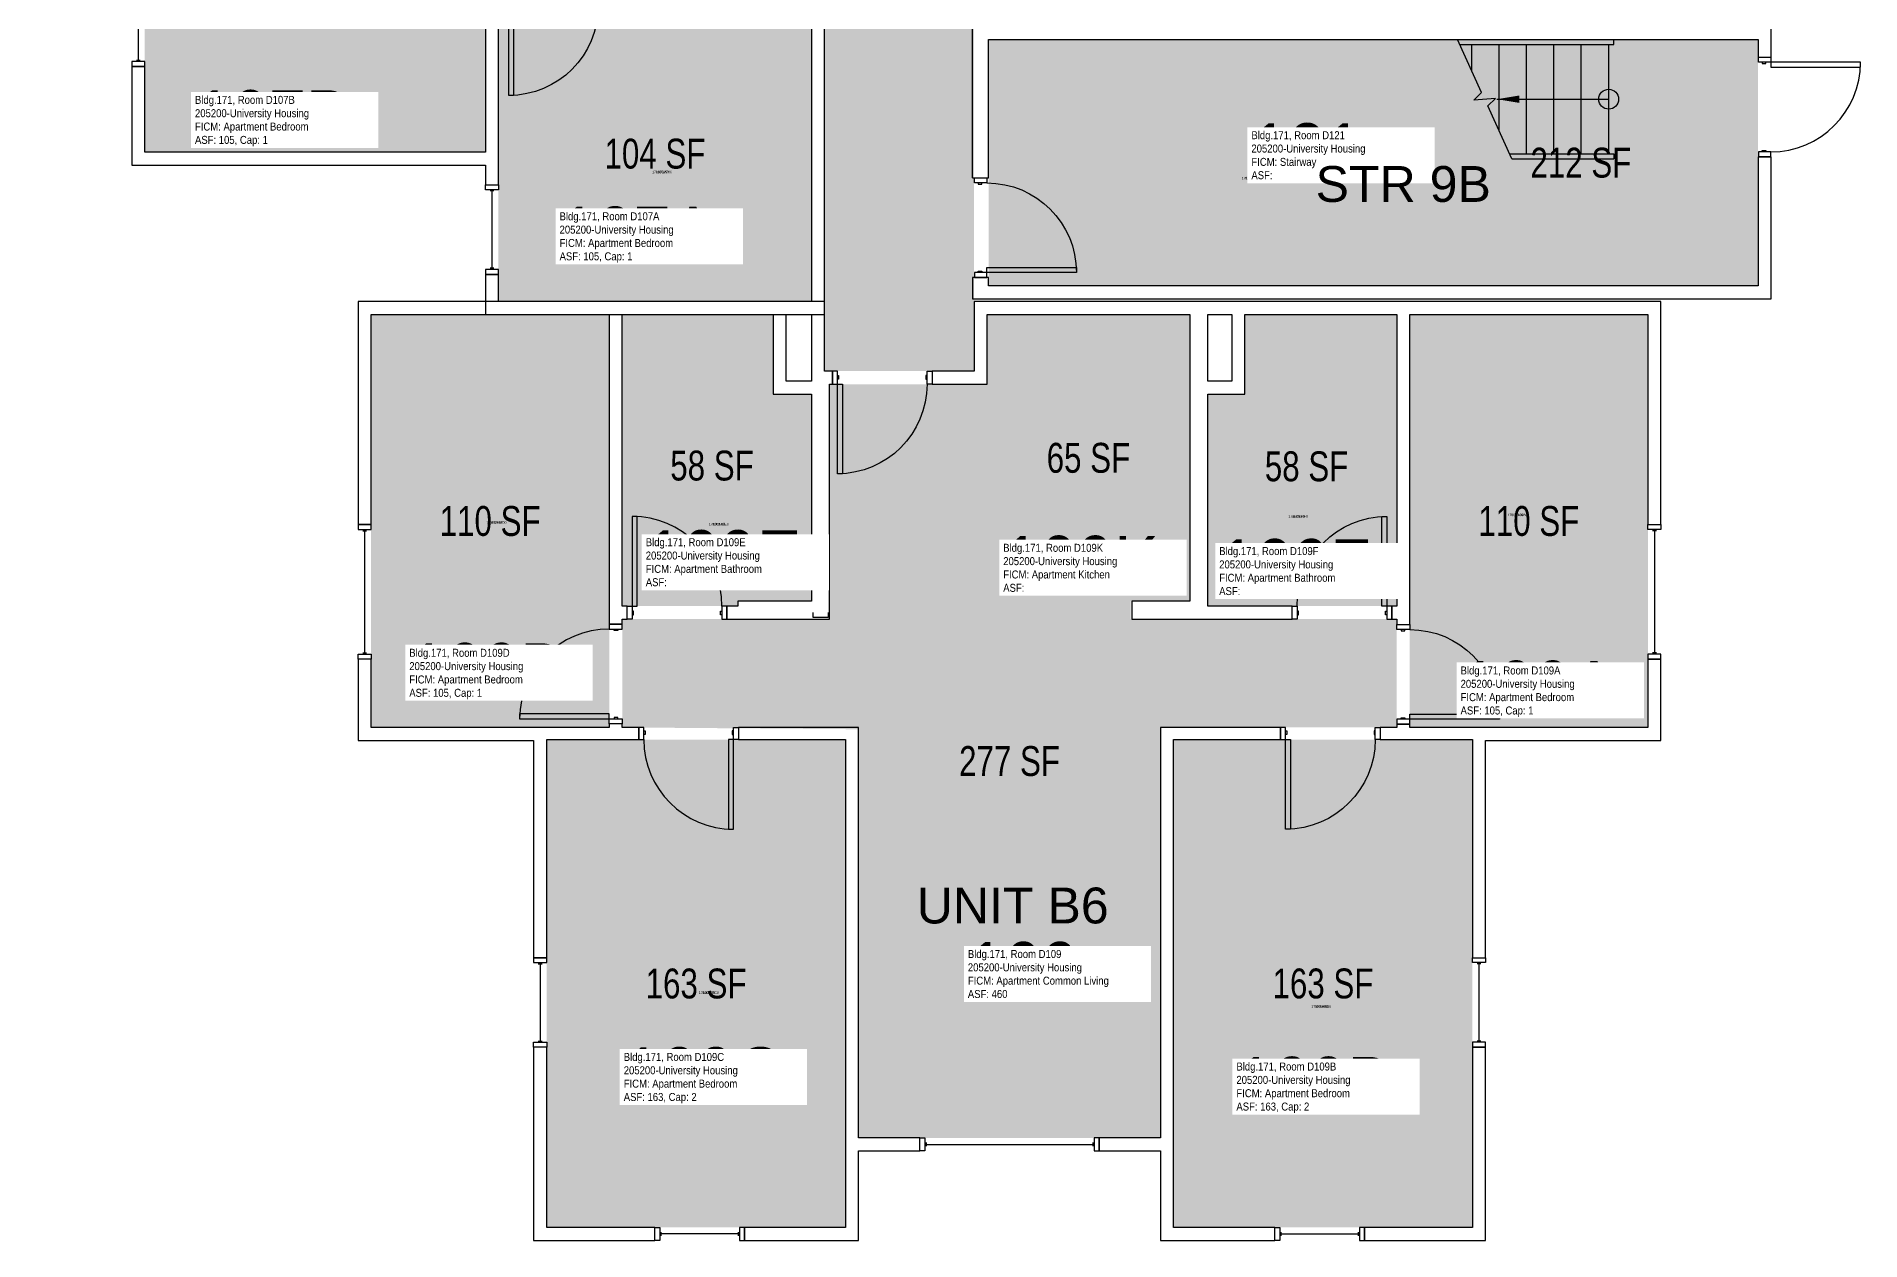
# Model space of a CAD drawing. Header units: inches. Extents: x -179 to 1729, y 245 to 1632.
# Drawn here: x 996 to 1729, y 245 to 729 of the extents above; entities that cross this region are included whole.
import ezdxf
from ezdxf.enums import TextEntityAlignment as Align

# ---------------------------------------------------------------- set-up
doc = ezdxf.new("R2010")
doc.units = ezdxf.units.IN
doc.header["$LTSCALE"] = 48
doc.header["$MEASUREMENT"] = 0
for name, color, linetype in [('A-DOOR', 2, 'Continuous'), ('A-FLOR', 3, 'Continuous'), ('A-GLAZ', 1, 'Continuous'), ('A-IDEN-RNUM', 7, 'Continuous'), ('A-IDEN-SNUM', 4, 'Continuous'), ('A-IDEN-VNUM', 4, 'Continuous'), ('A-MISC', 2, 'Continuous'), ('A-WALL', 5, 'Continuous'), ('AREA-TEXT', 3, 'Continuous'), ('Rooms-Category-Color', 7, 'Continuous'), ('Rooms-College-Color', 7, 'Continuous'), ('Rooms-Department-Color', 7, 'Continuous'), ('Rooms-Division-Color', 7, 'Continuous'), ('Rooms-Information', 7, 'Continuous')]:
    doc.layers.add(name, color=color, linetype=linetype)
doc.styles.add('CP_AREA', font='arial.ttf', dxfattribs={"height": 15})
doc.styles.add('CP_ROOMSNUMBER', font='arial.ttf', dxfattribs={"height": 1})
doc.styles.add('CP_ROOMVNUMBER', font='arial.ttf', dxfattribs={"width": 0.85, "height": 0.075})
doc.styles.get("Standard").update_dxf_attribs({"font": 'arial.ttf'})
doc.dimstyles.get("Standard").update_dxf_attribs({"dimtxt": 0.18, "dimasz": 0.18, "dimexe": 0.18, "dimexo": 0.0625, "dimgap": 0.09, "dimtad": 0, "dimtih": 1, "dimtoh": 1, "dimdec": 4, "dimzin": 0, "dimdsep": 46, "dimtxsty": 'Standard', "dimcen": 0.09, "dimadec": 0, "dimazin": 0, "dimtfac": 1, "dimtdec": 4, "dimtofl": 0, "dimtmove": 0, "dimatfit": 3, "dimfxl": 1, "dimtolj": 1, "dimtzin": 0, "dimarcsym": 0})

msp = doc.modelspace()

# ---------------------------------------------------------------- hatches: boundary and pattern name
at = {"layer": 'Rooms-Category-Color', "true_color": 0xadadad}
for points in [[(1080.66, 1265.75), (996.12, 1265.75), (996.12, 1353.75), (1085.52, 1353.75), (1085.52, 1378.75), (1167.84, 1378.75), (1167.84, 1353.75), (1372.63, 1353.75), (1372.63, 1264.36), (1397.63, 1264.36), (1397.63, 1182.03), (1372.63, 1182.03), (1372.63, 594.38), (1312.63, 594.38), (1312.63, 985.16), (1287.63, 985.16), (1287.63, 1067.48), (1312.63, 1067.48), (1312.63, 1263.5), (1282.38, 1293.75), (1080.66, 1293.75)], [(1378.5, 727.62), (1378.5, 628.63), (1687.5, 628.63), (1687.5, 727.62)]]:
    msp.add_hatch(color=253, dxfattribs=at).paths.add_polyline_path(points)
at = {"layer": 'Rooms-Category-Color', "true_color": 0x728ef3}
for points in [[(1176.38, 682.37), (1039.63, 682.37), (1039.63, 790), (1176.38, 790)], [(1307.38, 622.37), (1181.63, 622.37), (1181.63, 741.12), (1307.38, 741.12)], [(1130.5, 617.12), (1226.13, 617.12), (1226.13, 492.57), (1226.13, 451.25), (1130.5, 451.25)], [(1231.38, 617.12), (1231.38, 500), (1277.75, 500), (1277.75, 502), (1307.37, 502), (1307.37, 585.13), (1291.9, 585.13), (1291.9, 617.12)], [(1377.88, 617.12), (1459.25, 617.12), (1459.25, 502), (1377.88, 502)], [(1481.39, 617.12), (1542.38, 617.12), (1542.38, 500), (1466.5, 500), (1466.5, 585.13), (1481.39, 585.13)], [(1547.63, 617.12), (1643.25, 617.12), (1643.25, 451.25), (1547.63, 451.25)], [(1447.5, 286.38), (1326.27, 286.38), (1326.27, 450.51), (1231.39, 451.25), (1231.39, 494.75), (1314.62, 494.75), (1314.64, 589.13), (1377.89, 589.13), (1377.88, 502), (1435.5, 502), (1435.5, 494.75), (1542.38, 494.75), (1542.39, 451.25), (1447.52, 451.25)], [(1201.02, 446.38), (1321, 446.38), (1321, 250.38), (1201.02, 250.38)], [(1452.75, 446.38), (1572.75, 446.33), (1572.75, 250.42), (1452.75, 250.47)]]:
    msp.add_hatch(color=171, dxfattribs=at).paths.add_polyline_path(points)
at = {"layer": 'Rooms-College-Color', "true_color": 0xadadad}
for points in [[(1080.66, 1265.75), (996.12, 1265.75), (996.12, 1353.75), (1085.52, 1353.75), (1085.52, 1378.75), (1167.84, 1378.75), (1167.84, 1353.75), (1372.63, 1353.75), (1372.63, 1264.36), (1397.63, 1264.36), (1397.63, 1182.03), (1372.63, 1182.03), (1372.63, 594.38), (1312.63, 594.38), (1312.63, 985.16), (1287.63, 985.16), (1287.63, 1067.48), (1312.63, 1067.48), (1312.63, 1263.5), (1282.38, 1293.75), (1080.66, 1293.75)], [(1176.38, 682.37), (1039.63, 682.37), (1039.63, 790), (1176.38, 790)], [(1307.38, 622.37), (1181.63, 622.37), (1181.63, 741.12), (1307.38, 741.12)], [(1378.5, 727.62), (1378.5, 628.63), (1687.5, 628.63), (1687.5, 727.62)], [(1130.5, 617.12), (1226.13, 617.12), (1226.13, 492.57), (1226.13, 451.25), (1130.5, 451.25)], [(1231.38, 617.12), (1231.38, 500), (1277.75, 500), (1277.75, 502), (1307.37, 502), (1307.37, 585.13), (1291.9, 585.13), (1291.9, 617.12)], [(1377.88, 617.12), (1459.25, 617.12), (1459.25, 502), (1377.88, 502)], [(1481.39, 617.12), (1542.38, 617.12), (1542.38, 500), (1466.5, 500), (1466.5, 585.13), (1481.39, 585.13)], [(1547.63, 617.12), (1643.25, 617.12), (1643.25, 451.25), (1547.63, 451.25)], [(1447.5, 286.38), (1326.27, 286.38), (1326.27, 450.51), (1231.39, 451.25), (1231.39, 494.75), (1314.62, 494.75), (1314.64, 589.13), (1377.89, 589.13), (1377.88, 502), (1435.5, 502), (1435.5, 494.75), (1542.38, 494.75), (1542.39, 451.25), (1447.52, 451.25)], [(1201.02, 446.38), (1321, 446.38), (1321, 250.38), (1201.02, 250.38)], [(1452.75, 446.38), (1572.75, 446.33), (1572.75, 250.42), (1452.75, 250.47)]]:
    msp.add_hatch(color=253, dxfattribs=at).paths.add_polyline_path(points)
at = {"layer": 'Rooms-Department-Color', "true_color": 0xacacac}
for points in [[(1080.66, 1265.75), (996.12, 1265.75), (996.12, 1353.75), (1085.52, 1353.75), (1085.52, 1378.75), (1167.84, 1378.75), (1167.84, 1353.75), (1372.63, 1353.75), (1372.63, 1264.36), (1397.63, 1264.36), (1397.63, 1182.03), (1372.63, 1182.03), (1372.63, 594.38), (1312.63, 594.38), (1312.63, 985.16), (1287.63, 985.16), (1287.63, 1067.48), (1312.63, 1067.48), (1312.63, 1263.5), (1282.38, 1293.75), (1080.66, 1293.75)], [(1378.5, 727.62), (1378.5, 628.63), (1687.5, 628.63), (1687.5, 727.62)]]:
    msp.add_hatch(color=253, dxfattribs=at).paths.add_polyline_path(points)
at = {"layer": 'Rooms-Department-Color', "true_color": 0x604aed}
for points in [[(1176.38, 682.37), (1039.63, 682.37), (1039.63, 790), (1176.38, 790)], [(1307.38, 622.37), (1181.63, 622.37), (1181.63, 741.12), (1307.38, 741.12)], [(1130.5, 617.12), (1226.13, 617.12), (1226.13, 492.57), (1226.13, 451.25), (1130.5, 451.25)], [(1231.38, 617.12), (1231.38, 500), (1277.75, 500), (1277.75, 502), (1307.37, 502), (1307.37, 585.13), (1291.9, 585.13), (1291.9, 617.12)], [(1377.88, 617.12), (1459.25, 617.12), (1459.25, 502), (1377.88, 502)], [(1481.39, 617.12), (1542.38, 617.12), (1542.38, 500), (1466.5, 500), (1466.5, 585.13), (1481.39, 585.13)], [(1547.63, 617.12), (1643.25, 617.12), (1643.25, 451.25), (1547.63, 451.25)], [(1447.5, 286.38), (1326.27, 286.38), (1326.27, 450.51), (1231.39, 451.25), (1231.39, 494.75), (1314.62, 494.75), (1314.64, 589.13), (1377.89, 589.13), (1377.88, 502), (1435.5, 502), (1435.5, 494.75), (1542.38, 494.75), (1542.39, 451.25), (1447.52, 451.25)], [(1201.02, 446.38), (1321, 446.38), (1321, 250.38), (1201.02, 250.38)], [(1452.75, 446.38), (1572.75, 446.33), (1572.75, 250.42), (1452.75, 250.47)]]:
    msp.add_hatch(color=173, dxfattribs=at).paths.add_polyline_path(points)
at = {"layer": 'Rooms-Division-Color', "true_color": 0xadadad}
for points in [[(1080.66, 1265.75), (996.12, 1265.75), (996.12, 1353.75), (1085.52, 1353.75), (1085.52, 1378.75), (1167.84, 1378.75), (1167.84, 1353.75), (1372.63, 1353.75), (1372.63, 1264.36), (1397.63, 1264.36), (1397.63, 1182.03), (1372.63, 1182.03), (1372.63, 594.38), (1312.63, 594.38), (1312.63, 985.16), (1287.63, 985.16), (1287.63, 1067.48), (1312.63, 1067.48), (1312.63, 1263.5), (1282.38, 1293.75), (1080.66, 1293.75)], [(1378.5, 727.62), (1378.5, 628.63), (1687.5, 628.63), (1687.5, 727.62)]]:
    msp.add_hatch(color=253, dxfattribs=at).paths.add_polyline_path(points)
at = {"layer": 'Rooms-Division-Color', "true_color": 0x604aed}
for points in [[(1176.38, 682.37), (1039.63, 682.37), (1039.63, 790), (1176.38, 790)], [(1307.38, 622.37), (1181.63, 622.37), (1181.63, 741.12), (1307.38, 741.12)], [(1130.5, 617.12), (1226.13, 617.12), (1226.13, 492.57), (1226.13, 451.25), (1130.5, 451.25)], [(1231.38, 617.12), (1231.38, 500), (1277.75, 500), (1277.75, 502), (1307.37, 502), (1307.37, 585.13), (1291.9, 585.13), (1291.9, 617.12)], [(1377.88, 617.12), (1459.25, 617.12), (1459.25, 502), (1377.88, 502)], [(1481.39, 617.12), (1542.38, 617.12), (1542.38, 500), (1466.5, 500), (1466.5, 585.13), (1481.39, 585.13)], [(1547.63, 617.12), (1643.25, 617.12), (1643.25, 451.25), (1547.63, 451.25)], [(1447.5, 286.38), (1326.27, 286.38), (1326.27, 450.51), (1231.39, 451.25), (1231.39, 494.75), (1314.62, 494.75), (1314.64, 589.13), (1377.89, 589.13), (1377.88, 502), (1435.5, 502), (1435.5, 494.75), (1542.38, 494.75), (1542.39, 451.25), (1447.52, 451.25)], [(1201.02, 446.38), (1321, 446.38), (1321, 250.38), (1201.02, 250.38)], [(1452.75, 446.38), (1572.75, 446.33), (1572.75, 250.42), (1452.75, 250.47)]]:
    msp.add_hatch(color=173, dxfattribs=at).paths.add_polyline_path(points)

# ---------------------------------------------------------------- linework, layer by layer
at = {"layer": 'A-DOOR'}
for points in [[(1185.75, 741.12), (1187.75, 741.12), (1187.75, 705.12), (1185.75, 705.12)], [(1687.63, 718.48), (1687.63, 720.48), (1692.63, 720.48), (1692.63, 718.48)], [(1689.13, 718.48), (1689.13, 717.98), (1690.63, 717.98), (1690.63, 718.48)], [(1692.63, 718.48), (1692.63, 716.48), (1728.63, 716.48), (1728.63, 718.48)], [(1687.63, 682.48), (1687.63, 680.48), (1692.63, 680.48), (1692.63, 682.48)], [(1689.13, 682.48), (1689.13, 682.98), (1690.63, 682.98), (1690.63, 682.48)], [(1372.75, 670), (1372.75, 672), (1377.75, 672), (1377.75, 670)], [(1374.25, 670), (1374.25, 669.5), (1375.75, 669.5), (1375.75, 670)], [(1372.75, 634), (1372.75, 632), (1377.75, 632), (1377.75, 634)], [(1374.25, 634), (1374.25, 634.5), (1375.75, 634.5), (1375.75, 634)], [(1377.75, 634), (1377.75, 636), (1413.75, 636), (1413.75, 634)], [(1317.75, 594.38), (1315.75, 594.38), (1315.75, 589.13), (1317.75, 589.13)], [(1353.75, 594.38), (1355.75, 594.38), (1355.75, 589.13), (1353.75, 589.13)], [(1317.75, 592.63), (1318.25, 592.63), (1318.25, 591.13), (1317.75, 591.13)], [(1317.75, 589.13), (1319.75, 589.13), (1319.75, 553.13), (1317.75, 553.13)], [(1353.75, 592.63), (1353.25, 592.63), (1353.25, 591.13), (1353.75, 591.13)], [(1235.38, 500), (1237.38, 500), (1237.38, 536), (1235.38, 536)], [(1538.38, 500), (1536.38, 500), (1536.38, 536), (1538.38, 536)], [(1235.38, 494.75), (1233.38, 494.75), (1233.38, 500), (1235.38, 500)], [(1271.38, 494.75), (1273.38, 494.75), (1273.38, 500), (1271.38, 500)], [(1502.38, 494.75), (1500.38, 494.75), (1500.38, 500), (1502.38, 500)], [(1538.38, 494.75), (1540.38, 494.75), (1540.38, 500), (1538.38, 500)], [(1231.38, 490.72), (1231.38, 492.72), (1226.13, 492.72), (1226.13, 490.72)], [(1235.38, 496.5), (1235.88, 496.5), (1235.88, 498), (1235.38, 498)], [(1271.38, 496.5), (1270.88, 496.5), (1270.88, 498), (1271.38, 498)], [(1502.38, 496.5), (1502.88, 496.5), (1502.88, 498), (1502.38, 498)], [(1538.38, 496.5), (1537.88, 496.5), (1537.88, 498), (1538.38, 498)], [(1542.38, 490.57), (1542.38, 492.57), (1547.63, 492.57), (1547.63, 490.57)], [(1229.63, 490.72), (1229.63, 490.22), (1228.13, 490.22), (1228.13, 490.72)], [(1544.13, 490.57), (1544.13, 490.07), (1545.63, 490.07), (1545.63, 490.57)], [(1226.13, 454.72), (1226.13, 456.72), (1190.13, 456.72), (1190.13, 454.72)], [(1231.38, 454.72), (1231.38, 452.72), (1226.13, 452.72), (1226.13, 454.72)], [(1229.63, 454.72), (1229.63, 455.22), (1228.13, 455.22), (1228.13, 454.72)], [(1542.38, 454.57), (1542.38, 452.57), (1547.63, 452.57), (1547.63, 454.57)], [(1544.13, 454.57), (1544.13, 455.07), (1545.63, 455.07), (1545.63, 454.57)], [(1547.63, 454.57), (1547.63, 456.57), (1583.63, 456.57), (1583.63, 454.57)], [(1240.02, 451.25), (1238.02, 451.25), (1238.02, 446.38), (1240.02, 446.38)], [(1240.02, 449.88), (1240.52, 449.88), (1240.52, 448.38), (1240.02, 448.38)], [(1276.02, 449.88), (1275.52, 449.88), (1275.52, 448.38), (1276.02, 448.38)], [(1276.02, 451.25), (1278.02, 451.25), (1278.02, 446.38), (1276.02, 446.38)], [(1497.75, 451.25), (1495.75, 451.25), (1495.75, 446.38), (1497.75, 446.38)], [(1497.75, 449.88), (1498.25, 449.88), (1498.25, 448.38), (1497.75, 448.38)], [(1533.75, 449.88), (1533.25, 449.88), (1533.25, 448.38), (1533.75, 448.38)], [(1533.75, 451.25), (1535.75, 451.25), (1535.75, 446.38), (1533.75, 446.38)], [(1276.02, 446.38), (1274.02, 446.38), (1274.02, 410.38), (1276.02, 410.38)], [(1497.75, 446.38), (1499.75, 446.38), (1499.75, 410.38), (1497.75, 410.38)]]:
    msp.add_lwpolyline(points, close=True, dxfattribs=at)
at = {"layer": 'A-DOOR', "extrusion": (0, 0, -1)}
for centre, start, end in [((-1185.75, 741.12), 180, 270), ((-1377.75, 634), 90, 180), ((-1317.75, 589.13), 180, 270), ((-1538.38, 500), 0, 90), ((-1547.63, 454.57), 90, 180), ((-1497.75, 446.38), 180, 270)]:
    msp.add_arc(centre, 36, start, end, dxfattribs=at)
at = {"layer": 'A-DOOR'}
for centre, start, end in [((1692.63, 718.48), 270, 0), ((1235.38, 500), 0, 90), ((1226.13, 454.72), 90, 180), ((1276.02, 446.38), 180, 270)]:
    msp.add_arc(centre, 36, start, end, dxfattribs=at)
at = {"layer": 'A-FLOR'}
for p, q in [((1567.68, 725.62), (1629.5, 725.62)), ((1572.5, 715.04), (1572.5, 725.62)), ((1583.5, 690.87), (1583.5, 725.62)), ((1594.5, 681.62), (1594.5, 725.62)), ((1605.5, 681.62), (1605.5, 725.62)), ((1616.5, 681.62), (1616.5, 725.62)), ((1627.5, 681.62), (1627.5, 725.62)), ((1629.5, 725.62), (1629.5, 727.62)), ((1587.72, 681.62), (1629.5, 681.62)), ((1629.5, 681.62), (1629.5, 679.62)), ((1588.63, 679.62), (1629.5, 679.62))]:
    msp.add_line(p, q, dxfattribs=at)
msp.add_lwpolyline([(1588.63, 679.62), (1578.93, 700.89), (1582.07, 703.95), (1573.32, 703.29), (1576.46, 706.35), (1566.77, 727.62)], dxfattribs=at)
msp.add_circle((1627.5, 703.62), 4, dxfattribs=at)
at = {"layer": 'A-GLAZ'}
for p, q in [((1037, 768.22), (1037, 719.22)), ((1037.75, 719.22), (1036.25, 719.22)), ((1179.75, 666.76), (1178.25, 666.76)), ((1179, 666.76), (1179, 635.76)), ((1179.75, 635.76), (1178.25, 635.76)), ((1127.13, 530.22), (1128.63, 530.22)), ((1127.88, 530.22), (1127.88, 481.22)), ((1646.63, 530.22), (1645.13, 530.22)), ((1645.88, 530.22), (1645.88, 481.22)), ((1127.13, 481.22), (1128.63, 481.22)), ((1646.63, 481.22), (1645.13, 481.22)), ((1197.64, 356.25), (1199.14, 356.25)), ((1198.39, 356.25), (1198.39, 325.25)), ((1576.13, 356.25), (1574.63, 356.25)), ((1575.38, 356.25), (1575.38, 325.25)), ((1197.64, 325.25), (1199.14, 325.25)), ((1576.13, 325.25), (1574.63, 325.25)), ((1353.38, 284.5), (1353.38, 283)), ((1353.38, 283.75), (1420.38, 283.75)), ((1420.38, 284.5), (1420.38, 283)), ((1246.89, 248.5), (1246.89, 247)), ((1277.89, 247.75), (1246.89, 247.75)), ((1277.89, 248.5), (1277.89, 247)), ((1495.88, 248.5), (1495.88, 247)), ((1495.88, 247.75), (1526.88, 247.75)), ((1526.88, 248.5), (1526.88, 247))]:
    msp.add_line(p, q, dxfattribs=at)
for points in [[(1034.38, 718.72), (1034.38, 716.72), (1039.63, 716.72), (1039.63, 718.72)], [(1176.38, 667.26), (1176.38, 669.26), (1181.63, 669.26), (1181.63, 667.26)], [(1176.38, 635.26), (1176.38, 633.26), (1181.63, 633.26), (1181.63, 635.26)], [(1130.5, 530.72), (1130.5, 532.72), (1125.25, 532.72), (1125.25, 530.72)], [(1643.25, 530.72), (1643.25, 532.72), (1648.5, 532.72), (1648.5, 530.72)], [(1130.5, 480.72), (1130.5, 478.72), (1125.25, 478.72), (1125.25, 480.72)], [(1643.25, 480.72), (1643.25, 478.72), (1648.5, 478.72), (1648.5, 480.72)], [(1201.02, 356.75), (1201.02, 358.75), (1195.77, 358.75), (1195.77, 356.75)], [(1572.75, 356.75), (1572.75, 358.75), (1578, 358.75), (1578, 356.75)], [(1201.02, 324.75), (1201.02, 322.75), (1195.77, 322.75), (1195.77, 324.75)], [(1572.75, 324.75), (1572.75, 322.75), (1578, 322.75), (1578, 324.75)], [(1352.88, 281.13), (1350.88, 281.13), (1350.88, 286.38), (1352.88, 286.38)], [(1420.88, 281.13), (1422.88, 281.13), (1422.88, 286.38), (1420.88, 286.38)], [(1246.39, 245.13), (1244.39, 245.13), (1244.39, 250.38), (1246.39, 250.38)], [(1278.39, 245.13), (1280.39, 245.13), (1280.39, 250.38), (1278.39, 250.38)], [(1495.38, 245.13), (1493.38, 245.13), (1493.38, 250.38), (1495.38, 250.38)], [(1527.38, 245.13), (1529.38, 245.13), (1529.38, 250.38), (1527.38, 250.38)]]:
    msp.add_lwpolyline(points, close=True, dxfattribs=at)
at = {"layer": 'A-WALL'}
for p, q in [((1176.38, 748.37), (1176.38, 682.37)), ((1181.63, 677.75), (1181.63, 741.12)), ((1307.38, 741.12), (1307.38, 622.37)), ((1312.63, 617.12), (1312.63, 745.75)), ((1372, 672), (1372, 738.87)), ((1692.75, 720.48), (1692.75, 732.87)), ((1378.5, 672), (1378.5, 727.62)), ((1378.5, 727.62), (1687.5, 727.62)), ((1687.5, 727.62), (1687.5, 720.48)), ((1687.5, 720.48), (1692.75, 720.48)), ((1034.38, 716.72), (1034.38, 677.12)), ((1039.63, 716.72), (1034.38, 716.72)), ((1039.63, 682.37), (1039.63, 716.72)), ((1176.38, 682.37), (1039.63, 682.37)), ((1034.38, 677.12), (1176.38, 677.12)), ((1176.38, 677.12), (1176.38, 669.26)), ((1181.63, 669.26), (1181.63, 677.75)), ((1692.75, 680.48), (1687.5, 680.48)), ((1687.5, 680.48), (1687.5, 628.63)), ((1692.75, 623.38), (1692.75, 680.48)), ((1176.38, 669.26), (1181.63, 669.26)), ((1372, 672), (1378.5, 672)), ((1176.38, 633.26), (1176.38, 617.12)), ((1181.63, 633.26), (1176.38, 633.26)), ((1181.63, 622.37), (1181.63, 633.26)), ((1378.5, 632), (1372, 632)), ((1372, 632), (1372, 623.38)), ((1378.5, 628.63), (1378.5, 632)), ((1372, 623.38), (1692.75, 623.38)), ((1687.5, 628.63), (1378.5, 628.63)), ((1312.63, 622.37), (1125.25, 622.37)), ((1125.25, 622.37), (1125.25, 532.72)), ((1130.5, 617.12), (1226.13, 617.12)), ((1130.5, 532.72), (1130.5, 617.12)), ((1176.38, 617.12), (1312.63, 617.12)), ((1307.38, 622.37), (1181.63, 622.37)), ((1226.13, 617.12), (1226.13, 492.72)), ((1231.38, 617.12), (1291.9, 617.12)), ((1231.38, 500), (1231.38, 617.12)), ((1291.9, 617.12), (1291.9, 585.13)), ((1297.15, 617.12), (1307.38, 617.12)), ((1297.15, 590.38), (1297.15, 617.12)), ((1307.38, 617.12), (1307.38, 590.38)), ((1312.63, 594.38), (1312.63, 622.37)), ((1648.5, 622.37), (1372.63, 622.37)), ((1372.63, 622.37), (1372.63, 594.38)), ((1377.88, 617.12), (1459.25, 617.12)), ((1377.88, 589.13), (1377.88, 617.12)), ((1459.25, 617.12), (1459.25, 502)), ((1466.5, 617.12), (1476.14, 617.12)), ((1466.5, 590.38), (1466.5, 617.12)), ((1476.14, 617.12), (1476.14, 590.38)), ((1481.39, 617.12), (1542.38, 617.12)), ((1481.39, 585.13), (1481.39, 617.12)), ((1542.38, 617.12), (1542.38, 500)), ((1547.63, 617.12), (1643.25, 617.12)), ((1547.63, 492.57), (1547.63, 617.12)), ((1643.25, 617.12), (1643.25, 532.72)), ((1648.5, 532.72), (1648.5, 622.37)), ((1315.75, 594.38), (1312.63, 594.38)), ((1315.75, 589.13), (1315.75, 594.38)), ((1372.63, 594.38), (1355.75, 594.38)), ((1355.75, 594.38), (1355.75, 589.13)), ((1307.38, 590.38), (1297.15, 590.38)), ((1314.62, 589.13), (1315.75, 589.13)), ((1314.62, 494.75), (1314.62, 589.13)), ((1355.75, 589.13), (1377.88, 589.13)), ((1476.14, 590.38), (1466.5, 590.38)), ((1291.9, 585.13), (1307.37, 585.13)), ((1307.37, 585.13), (1307.37, 502)), ((1466.5, 500), (1466.5, 585.13)), ((1466.5, 585.13), (1481.39, 585.13)), ((1125.25, 532.72), (1130.5, 532.72)), ((1643.25, 532.72), (1648.5, 532.72)), ((1233.38, 500), (1231.38, 500)), ((1233.38, 494.75), (1233.38, 500)), ((1277.75, 500), (1273.38, 500)), ((1273.38, 500), (1273.38, 494.75)), ((1307.37, 502), (1277.75, 502)), ((1277.75, 502), (1277.75, 500)), ((1459.25, 502), (1436, 502)), ((1436, 502), (1436, 494.75)), ((1500.38, 500), (1466.5, 500)), ((1500.38, 494.75), (1500.38, 500)), ((1542.38, 500), (1540.38, 500)), ((1540.38, 500), (1540.38, 494.75)), ((1226.13, 492.72), (1231.38, 492.72)), ((1231.38, 492.72), (1231.38, 494.75)), ((1231.38, 494.75), (1233.38, 494.75)), ((1273.38, 494.75), (1280.12, 494.75)), ((1280.12, 494.75), (1314.62, 494.75)), ((1308, 495.38), (1308, 497.38)), ((1313.99, 495.38), (1308, 495.38)), ((1313.99, 497.38), (1313.99, 495.38)), ((1436, 494.75), (1463.75, 494.75)), ((1463.75, 494.75), (1500.38, 494.75)), ((1540.38, 494.75), (1542.38, 494.75)), ((1542.38, 494.75), (1542.38, 492.57)), ((1542.38, 492.57), (1547.63, 492.57)), ((1125.25, 478.72), (1125.25, 446)), ((1130.5, 478.72), (1125.25, 478.72)), ((1130.5, 451.25), (1130.5, 478.72)), ((1648.5, 478.72), (1643.25, 478.72)), ((1643.25, 478.72), (1643.25, 451.25)), ((1648.5, 446), (1648.5, 478.72)), ((1196.38, 451.25), (1130.5, 451.25)), ((1226.13, 451.25), (1196.38, 451.25)), ((1231.38, 452.72), (1226.13, 452.72)), ((1226.13, 452.72), (1226.13, 451.25)), ((1231.38, 451.25), (1231.38, 452.72)), ((1238.02, 451.25), (1231.38, 451.25)), ((1238.02, 446.38), (1238.02, 451.25)), ((1326.27, 451.25), (1278.02, 451.25)), ((1278.02, 451.25), (1278.02, 446.38)), ((1326.27, 286.38), (1326.27, 451.25)), ((1495.75, 451.25), (1447.5, 451.25)), ((1447.5, 451.25), (1447.5, 286.38)), ((1495.75, 446.38), (1495.75, 451.25)), ((1542.38, 451.25), (1535.75, 451.25)), ((1535.75, 451.25), (1535.75, 446.38)), ((1542.38, 452.57), (1542.38, 451.25)), ((1547.63, 452.57), (1542.38, 452.57)), ((1547.63, 451.25), (1547.63, 452.57)), ((1577.38, 451.25), (1547.63, 451.25)), ((1643.25, 451.25), (1577.38, 451.25)), ((1125.25, 446), (1195.77, 446)), ((1195.77, 446), (1195.77, 358.75)), ((1201.02, 358.75), (1201.02, 446.38)), ((1201.02, 446.38), (1238.02, 446.38)), ((1278.02, 446.38), (1321.02, 446.38)), ((1321.02, 446.38), (1321.02, 250.38)), ((1452.75, 446.38), (1495.75, 446.38)), ((1452.75, 250.38), (1452.75, 446.38)), ((1535.75, 446.38), (1572.75, 446.38)), ((1572.75, 446.38), (1572.75, 358.75)), ((1578, 358.75), (1578, 446)), ((1578, 446), (1648.5, 446)), ((1195.77, 358.75), (1201.02, 358.75)), ((1572.75, 358.75), (1578, 358.75)), ((1195.77, 322.75), (1195.77, 245.13)), ((1201.02, 322.75), (1195.77, 322.75)), ((1201.02, 250.38), (1201.02, 322.75)), ((1578, 322.75), (1572.75, 322.75)), ((1572.75, 322.75), (1572.75, 250.38)), ((1578, 245.13), (1578, 322.75)), ((1350.88, 286.38), (1326.27, 286.38)), ((1350.88, 281.13), (1350.88, 286.38)), ((1447.5, 286.38), (1422.88, 286.38)), ((1422.88, 286.38), (1422.88, 281.13)), ((1326.27, 281.13), (1350.88, 281.13)), ((1326.27, 245.13), (1326.27, 281.13)), ((1422.88, 281.13), (1447.5, 281.13)), ((1447.5, 281.13), (1447.5, 245.13)), ((1244.39, 250.38), (1201.02, 250.38)), ((1244.39, 245.13), (1244.39, 250.38)), ((1321.02, 250.38), (1280.39, 250.38)), ((1280.39, 250.38), (1280.39, 245.13)), ((1493.38, 250.38), (1452.75, 250.38)), ((1493.38, 245.13), (1493.38, 250.38)), ((1572.75, 250.38), (1529.38, 250.38)), ((1529.38, 250.38), (1529.38, 245.13)), ((1195.77, 245.13), (1244.39, 245.13)), ((1280.39, 245.13), (1326.27, 245.13)), ((1447.5, 245.13), (1493.38, 245.13)), ((1529.38, 245.13), (1578, 245.13))]:
    msp.add_line(p, q, dxfattribs=at)

# ---------------------------------------------------------------- texts
at = {"layer": 'A-IDEN-RNUM', "style": 'CP_ROOMSNUMBER', "width": 0.85}
for s, p in [('0107-A0', (1247.36, 673.9)), ('0121-00', (1484.01, 671.43)), ('0109-F0', (1502.84, 535.51)), ('0109-A0', (1590.88, 536.12)), ('0109-D0', (1180.84, 533.05)), ('0109-E0', (1270.11, 532.43)), ('0109-K0', (1405.62, 516.75)), ('0109-00', (1390.95, 351.13)), ('0109-C0', (1266.12, 344.2)), ('0109-B0', (1512.07, 338.65))]:
    msp.add_text(s, height=1, dxfattribs=at).set_placement(p, align=Align.CENTER)
at = {"layer": 'A-IDEN-SNUM', "style": 'CP_ROOMSNUMBER', "width": 0.85}
for s, p in [('1710D107A0', (1247.36, 673.9)), ('1710D12100', (1484.01, 671.43)), ('1710D109F0', (1502.84, 535.51)), ('1710D109A0', (1590.88, 536.12)), ('1710D109D0', (1180.84, 533.05)), ('1710D109E0', (1270.11, 532.43)), ('1710D109K0', (1405.62, 516.75)), ('1710D10900', (1390.95, 351.13)), ('1710D109C0', (1266.12, 344.2)), ('1710D109B0', (1512.07, 338.65))]:
    msp.add_text(s, height=1, dxfattribs=at).set_placement(p, align=Align.CENTER)
at = {"layer": 'A-IDEN-VNUM', "style": 'CP_ROOMVNUMBER', "width": 0.85}
for s, p in [('107B', (1059.78, 684.7)), ('121', (1484.01, 671.43)), ('107A', (1206.19, 637.93)), ('109E', (1240.8, 507.93)), ('109K', (1384.35, 505.68)), ('109F', (1471.08, 504.37)), ('109D', (1145.83, 462.58)), ('109A', (1568.02, 455.48)), ('109', (1370.15, 342.51)), ('109C', (1231.96, 300.22)), ('109B', (1477.99, 296.37))]:
    msp.add_text(s, height=22.5, dxfattribs=at).set_placement(p)
at = {"layer": 'A-MISC'}
for s, p in [('STR 9B', (1544.99, 662.36)), ('UNIT B6', (1388.15, 372.51))]:
    msp.add_text(s, height=14.4, dxfattribs=at).set_placement(p, align=Align.CENTER)
at = {"layer": 'AREA-TEXT', "style": 'CP_AREA', "width": 0.75}
for s, p in [('104 SF', (1244.5, 681.75)), ('212 SF', (1616.33, 678.13)), ('65 SF', (1418.56, 559.56)), ('58 SF', (1267.41, 556.45)), ('58 SF', (1506.17, 556.15)), ('110 SF', (1178.31, 534.19)), ('110 SF', (1595.44, 534.19)), ('277 SF', (1386.89, 437.75)), ('163 SF', (1261.01, 348.38)), ('163 SF', (1512.75, 348.4))]:
    msp.add_text(s, height=12, dxfattribs=at).set_placement(p, align=Align.MIDDLE_CENTER)

# ---------------------------------------------------------------- leaders
at = {"layer": 'A-FLOR'}
msp.add_leader([(1582.63, 703.62), (1627.5, 703.62)], dimstyle='Standard', override={"dimscale": 96, "dimasz": 0.09375, "dimgap": 0.0625, "dimtad": 0}, dxfattribs=at)

# ---------------------------------------------------------------- next in the draw order: texts
at = {"layer": 'Rooms-Information', "char_height": 3.2143, "width": 72, "attachment_point": 7, "style": 'CP_ROOMVNUMBER', "bg_fill": 3, "box_fill_scale": 1.5, "bg_fill_color": 256, "bg_fill_true_color": 13158600, "bg_fill_transparency": 0}
for s, insert in [('Bldg.171, Room D107B^M^J205200-University Housing^M^JFICM: Apartment Bedroom^M^JASF: 105, Cap: 1', (1059.78, 684.7)), ('Bldg.171, Room D121^M^J205200-University Housing^M^JFICM: Stairway^M^JASF: ', (1484.01, 671.43)), ('Bldg.171, Room D107A^M^J205200-University Housing^M^JFICM: Apartment Bedroom^M^JASF: 105, Cap: 1', (1206.19, 637.93)), ('Bldg.171, Room D109E^M^J205200-University Housing^M^JFICM: Apartment Bathroom^M^JASF: ', (1240.8, 507.93)), ('Bldg.171, Room D109K^M^J205200-University Housing^M^JFICM: Apartment Kitchen^M^JASF: ', (1384.35, 505.68)), ('Bldg.171, Room D109F^M^J205200-University Housing^M^JFICM: Apartment Bathroom^M^JASF: ', (1471.08, 504.37)), ('Bldg.171, Room D109D^M^J205200-University Housing^M^JFICM: Apartment Bedroom^M^JASF: 105, Cap: 1', (1145.83, 462.58)), ('Bldg.171, Room D109A^M^J205200-University Housing^M^JFICM: Apartment Bedroom^M^JASF: 105, Cap: 1', (1568.02, 455.48)), ('Bldg.171, Room D109^M^J205200-University Housing^M^JFICM: Apartment Common Living^M^JASF: 460', (1370.15, 342.51)), ('Bldg.171, Room D109C^M^J205200-University Housing^M^JFICM: Apartment Bedroom^M^JASF: 163, Cap: 2', (1231.96, 300.22)), ('Bldg.171, Room D109B^M^J205200-University Housing^M^JFICM: Apartment Bedroom^M^JASF: 163, Cap: 2', (1477.99, 296.37))]:
    msp.add_mtext(s, dxfattribs=dict(at, insert=insert))

doc.saveas('drawing.dxf')
